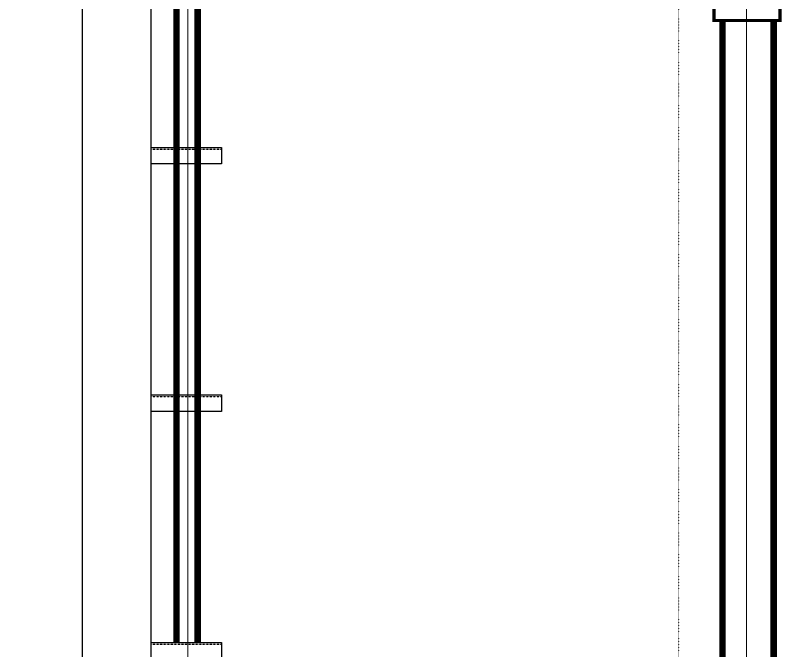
# Model space of a CAD drawing. Header units: millimetres. Extents: x -702765 to 835888, y -645289 to 262.
# Drawn here: x 728897 to 733538, y -314426 to -310576 of the extents above; entities that cross this region are included whole.
import ezdxf

# ---------------------------------------------------------------- set-up
doc = ezdxf.new("R2010")
doc.units = ezdxf.units.MM
doc.header["$LTSCALE"] = 0.01
for name, pattern in [('ACAD_ISO07W100', [3, 0, -3]), ('CENTER', [2, 1.25, -0.25, 0.25, -0.25]), ('HIDDEN', [9.525, 6.35, -3.175])]:
    doc.linetypes.add(name, pattern=pattern)
doc.layers.add('duong tam', color=6, linetype='CENTER', lineweight=9)

msp = doc.modelspace()

# ---------------------------------------------------------------- linework, layer by layer
for p, q in [((729302.4, -308612.9), (729302.4, -331444.3)), ((729718.2, -308982), (729718.2, -331096)), ((729718.2, -311376), (730145, -311376)), ((730145, -311376), (730145, -311476)), ((730145, -311476), (729718.2, -311476)), ((729718.2, -312876), (730145, -312876)), ((730145, -312876), (730145, -312976)), ((730145, -312976), (729718.2, -312976)), ((729718.2, -314376), (730145, -314376)), ((730145, -314376), (730145, -314476))]:
    msp.add_line(p, q)
at = {"linetype": 'HIDDEN', "ltscale": 0.2}
for p, q in [((729718.2, -311386), (730145, -311386)), ((729718.2, -312886), (730145, -312886)), ((729718.2, -314386), (730145, -314386))]:
    msp.add_line(p, q, dxfattribs=at)
at = {"color": 2, "linetype": 'ACAD_ISO07W100', "ltscale": 40}
msp.add_lwpolyline([(722880.6, -325948.8), (722880.6, -305199.1), (732912.7, -305199.1), (732912.7, -333719.4)], dxfattribs=at)
at = {"const_width": 40}
for points in [[(729873.1, -308612.9), (729873.1, -314376)], [(730001.2, -308612.9), (730001.2, -314376)], [(729873.1, -309976), (729873.1, -311376)], [(730001.2, -309976), (730001.2, -311376)], [(729873.1, -311476), (729873.1, -312876)], [(730001.2, -311476), (730001.2, -312876)]]:
    msp.add_lwpolyline(points, dxfattribs=at)
at = {"const_width": 20}
msp.add_lwpolyline([(733128.2, -310207.2), (733528.2, -310207.2), (733528.2, -310607.2), (733128.2, -310607.2)], close=True, dxfattribs=at)
at = {"linetype": 'HIDDEN', "ltscale": 300, "const_width": 40}
for points in [[(733179.7, -310607.2), (733179.7, -331096)], [(733489.6, -310607.2), (733489.6, -331096)]]:
    msp.add_lwpolyline(points, dxfattribs=at)
at = {"layer": 'duong tam', "ltscale": 200}
for p, q in [((733325.2, -308198.1), (733328.2, -331096)), ((733325.2, -308224.7), (733328.2, -331096)), ((729941.3, -308612.9), (729941.3, -331079))]:
    msp.add_line(p, q, dxfattribs=at)

doc.saveas('drawing.dxf')
